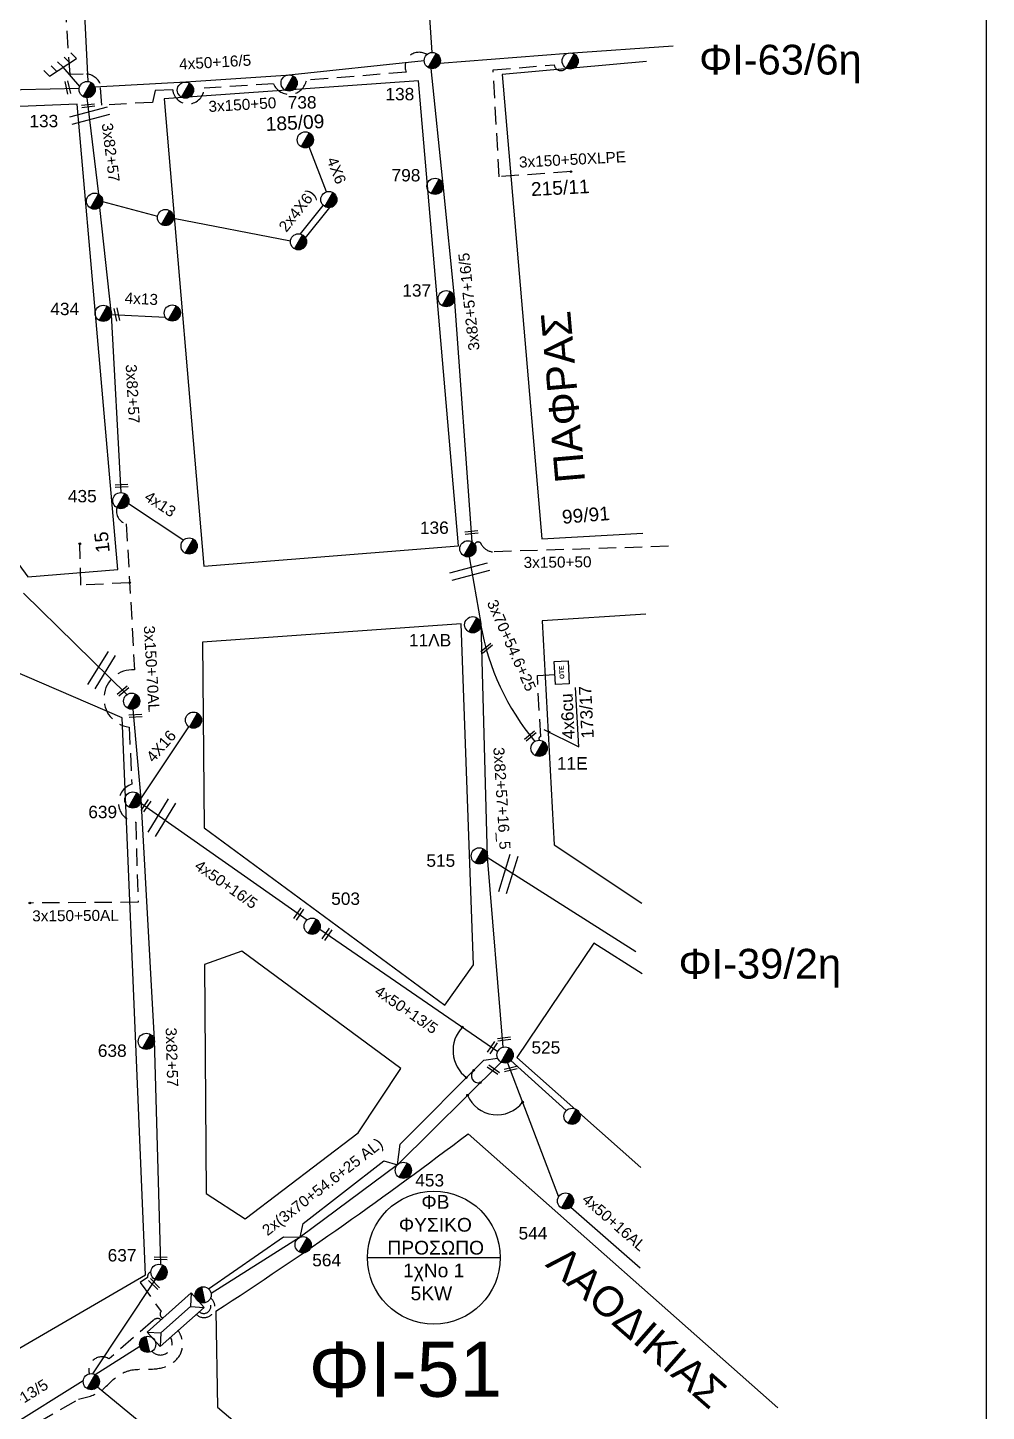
# Model space of a CAD drawing. Header units: millimetres. Extents: x 1421 to 7547, y 822 to 1863.
# Drawn here: x 7407.4 to 7547, y 1440 to 1641.4 of the extents above; entities that cross this region are included whole.
import ezdxf
from ezdxf.enums import TextEntityAlignment as Align

# ---------------------------------------------------------------- set-up
doc = ezdxf.new("R2010")
doc.units = ezdxf.units.MM
doc.linetypes.add('DASHED', pattern=[19.05, 12.7, -6.35])
doc.layers.get('0').update_dxf_attribs({"lineweight": 30})
for name, color, linetype, lineweight in [('2x16', 7, 'Continuous', 30), ('3x150+50', 7, 'Continuous', 30), ('3x50+35+16_5', 7, 'Continuous', 30), ('3x70+50+16_5', 7, 'Continuous', 30), ('3x82+57', 7, 'Continuous', 30), ('3x82+57+13_5', 7, 'Continuous', 30), ('3x82+57+16_5', 7, 'Continuous', 30), ('4x13', 7, 'Continuous', 30), ('4x50+13_5', 7, 'Continuous', 30), ('4x50+16_5', 7, 'Continuous', 30), ('Pillar OTE', 7, 'Continuous', 30), ('TEXT_ΚΑΛΩΔΙΩΝ', 7, 'Continuous', 30), ('Άγνωστο εναέριο καλώδιο', 7, 'Continuous', 30), ('Άγνωστο Υπόγειο Καλώδιο', 7, 'DASHED', 30), ('Γυμνά εναέρια ΧΤ (3Φ)   4x16AL', 7, 'Continuous', 30), ('Γυμνά εναέρια ΧΤ και ΦΟΠ (3Φ)   4x50+16AL', 7, 'Continuous', 30), ('Εναέρια παροχή ΧΤ 4x16', 7, 'SYN_LINE', 30), ('Καλώδια ΧΤ   3x150+50CU', 7, 'DASHED', 30), ('Καλώδια ΧΤ   3x150+70AL', 7, 'DASHED', 30), ('Καλώδια ΧΤ   3x150AL+50CU', 7, 'DASHED', 30), ('Μηχανική τομή', 7, 'Continuous', 30), ('Στύλος ΦΜ', 7, 'Continuous', 30), ('Στύλος ΦΜ @ 1', 7, 'Continuous', 30), ('ΣΥΝ.ΚΑΛ4Χ6', 7, 'YPARXSK3X70+54', 30), ('Συνδέσεις', 7, 'Continuous', 30), ('Συνεστραμμένα ΧΤ   3x70+54.6+25 AL', 7, 'SYN_LINE', 30), ('Τομή', 7, 'Continuous', 30), ('Υποσταθμός εναέριος 2 στύλων', 7, 'Continuous', 30), ('Υποσταθμός πόλεως', 7, 'Continuous', 30), ('Υπόβαθρο ΔΕΗ', 7, 'Continuous', 30), ('Υπόγεια Καλώδια Δικτύου ΧΤ  4x6', 7, 'DASHED', 30)]:
    doc.layers.add(name, color=color, linetype=linetype, lineweight=lineweight)
doc.layers.add('Υπόγεια καλώδια Παροχών ΧΤ   4x50AL', color=7, linetype='DASHED')
doc.styles.add('arial', font='arial.ttf')
doc.styles.get("Standard").update_dxf_attribs({"font": 'arial.ttf'})
doc.linetypes.add('SYN_LINE', pattern='A,0.5,-0.0001,["/\\/\\/\\/",Standard,S=0.1,R=0,X=0,Y=-0.05],-0.25', length=0.7501)
doc.linetypes.add('YPARXSK3X70+54', pattern='A,2.5,[131,ltypeshp.shx,S=1,R=0,X=-9e-10,Y=0],-1e-11,[131,ltypeshp.shx,S=-1,R=180,X=2,Y=0],-4.1,[131,ltypeshp.shx,S=1,R=0,X=-0.1,Y=0],-1.9,2,0', length=10.5)
doc.dimstyles.new('ISO-25', dxfattribs={"dimtxt": 2.5, "dimasz": 2.5, "dimexe": 1.25, "dimexo": 0.625, "dimtad": 1, "dimtxsty": 'Standard', "dimcen": 2.5, "dimadec": 0, "dimazin": 0, "dimtfac": 1, "dimtmove": 0, "dimatfit": 3, "dimfxl": 1, "dimarcsym": 0})

# ---------------------------------------------------------------- blocks, each defined once
blk = doc.blocks.new('ΥΠΑΡΧΩΝ ΤΣΙΜΕΝΤΕΝΙΟΣ ΣΤΥΛΟΣ')
at = {"layer": 'Στύλος ΦΜ'}
blk.add_hatch(color=7, dxfattribs=at).paths.add_polyline_path([(-1.29, -2.28, 0.574793), (2.62, 0, 0.268822), (1.3, 2.27)])
at = {"layer": 'Στύλος ΦΜ', "color": 7}
blk.add_line((-1.29, -2.28), (1.3, 2.27), dxfattribs=at)
blk.add_circle((0, 0), 2.62, dxfattribs=at)
at = {"layer": 'Στύλος ΦΜ', "flags": 4}
for tag, p in [('ΑΡΙΘΜΟΣ', (-4.68, 8.05)), ('ΤΥΠΟΣ', (-4.91, 3.03))]:
    blk.add_attdef(tag, p, '', height=4, dxfattribs=at)
blk = doc.blocks.new('ΥΠΟΣΤΑΘΜΟΣ ΕΝΑΕΡΙΟΣ ΕΠΙ 2 ΣΤΥΛΩΝ')
at = {"layer": 'Υποσταθμός εναέριος 2 στύλων', "linetype": 'Continuous', "lineweight": -3}
for points in [[(-11.97, -2.11, 0.574793), (-8.45, -0.07, 0.268822), (-9.64, 1.98)], [(9.68, -2.15, 0.574793), (13.19, -0.1, 0.268822), (12.01, 1.95)]]:
    blk.add_hatch(color=256, dxfattribs=at).paths.add_polyline_path(points)
for p, q in [((-11.97, -2.11), (-9.64, 1.98)), ((9.68, -2.15), (12.01, 1.95))]:
    blk.add_line(p, q, dxfattribs=at)
for centre in [(-10.81, -0.07), (10.84, -0.1)]:
    blk.add_circle(centre, 2.36, dxfattribs=at)
at = {"layer": 'Υποσταθμός πόλεως', "linetype": 'Continuous', "lineweight": -3, "ltscale": 40}
blk.add_lwpolyline([(-8.57, 2.82), (8.57, 2.82), (8.57, -2.82), (-8.57, -2.82)], close=True, dxfattribs=at)
for points in [[(-5.75, 0), (-8.57, 2.82)], [(-8.57, -2.82), (-5.75, 0)], [(-5.75, 0), (5.75, 0)], [(5.75, 0), (8.57, 2.82)], [(8.57, -2.82), (5.75, 0)]]:
    blk.add_lwpolyline(points, dxfattribs=at)
at = {"layer": 'Υποσταθμός εναέριος 2 στύλων', "ltscale": 40, "flags": 1}
for tag, p in [('ΜΕΤΑΣΧΗΜΑΤΙΣΜΟΣ', (14.09, 2.51)), ('ΙΣΧΥΣ', (14.07, -0.28)), ('ΑΡΙΘΜΟΣ', (14.19, -3))]:
    blk.add_attdef(tag, p, '', height=1.8, dxfattribs=at)
blk = doc.blocks.new('ΜΗΧΑΝΙΚΗ ΤΟΜΗ')
at = {"layer": 'Μηχανική τομή', "lineweight": -3, "ltscale": 40}
for p, q in [((-3.78, 1.15), (3.8, 1.15)), ((3.8, -0.4), (-3.78, -0.4))]:
    blk.add_line(p, q, dxfattribs=at)
blk = doc.blocks.new('ΤΟΜΗ')
at = {"layer": 'Τομή', "lineweight": -3, "ltscale": 40}
for p, q in [((-11.37, 1.1), (11.37, 1.1)), ((11.37, -3.57), (-11.37, -3.57))]:
    blk.add_line(p, q, dxfattribs=at)
blk = doc.blocks.new('A$C4BA07827')
at = {"lineweight": -3}
for p, q in [((0, 4.84), (2.52, 2.11)), ((4.43, 3.45), (0.61, 0.78)), ((2.52, 2.11), (3.36, 1.34)), ((3.41, 2.74), (4.26, 1.96)), ((4.43, 3.45), (5.28, 2.68)), ((0.61, 0.78), (1.46, 0)), ((1.55, 1.43), (2.39, 0.66))]:
    blk.add_line(p, q, dxfattribs=at)
blk = doc.blocks.new('_ΣΥΝΔΕΣΗ')
at = {"layer": 'Συνδέσεις', "linetype": 'SYN_LINE', "ltscale": 40}
blk.add_hatch(color=256, dxfattribs=at).paths.add_polyline_path([(0.5, -0.01, 1), (-0.5, -0.01, 1)])
at = {"layer": 'Συνδέσεις'}
blk.add_circle((0, -0.01), 0.5, dxfattribs=at)
blk = doc.blocks.new('PILLAR ΟΤΕ')
at = {"layer": 'Pillar OTE', "ltscale": 40}
blk.add_lwpolyline([(-3.31, 2.02), (3.39, 2.02), (3.39, -1.99), (-3.31, -1.99)], close=True, dxfattribs=at)
at = {"layer": 'Pillar OTE', "insert": (-1.81, 0.71), "char_height": 1.3575, "width": 109.961, "attachment_point": 1}
blk.add_mtext('{\\fArial|b1|i0|c161|p34;OTE}', dxfattribs=at)

msp = doc.modelspace()

# ---------------------------------------------------------------- linework, layer by layer
at = {"lineweight": -3, "ltscale": 0.2}
msp.add_line((7456.87, 1462.42), (7476.2, 1462.42), dxfattribs=at)
at = {"linetype": 'Continuous', "lineweight": -3, "ltscale": 0.2}
msp.add_lwpolyline([(5474.15, 1851.64), (7546.99, 1855.83), (7546.99, 826.44), (5474.15, 822.25)], close=True, dxfattribs=at)
at = {"color": 1, "lineweight": -3, "ltscale": 0.2}
msp.add_lwpolyline([(7467.44, 1636.27), (7486.08, 1637.73), (7501.38, 1638.8)], dxfattribs=at)
at = {"lineweight": -3, "ltscale": 0.2}
msp.add_circle((7466.54, 1462.42), 9.67, dxfattribs=at)
at = {"layer": '2x16', "color": 27, "lineweight": -3, "ltscale": 0.2}
msp.add_lwpolyline([(7477.76, 1491.09), (7485.83, 1483.82)], dxfattribs=at)
at = {"layer": '3x150+50', "color": 1, "linetype": 'DASHED', "lineweight": -3, "ltscale": 0.2}
msp.add_lwpolyline([(7486.52, 1620.49), (7476.08, 1619.75), (7475.17, 1635.3), (7484.07, 1636.03, 0.671121), (7485.81, 1635.57, -5.773598)], format="xyb", dxfattribs=at)
at = {"layer": '3x150+50', "color": 6, "linetype": 'DASHED', "lineweight": -3, "ltscale": 0.2}
msp.add_lwpolyline([(7423.48, 1514.14), (7407.76, 1514.03)], dxfattribs=at)
at = {"layer": '3x50+35+16_5', "color": 85, "lineweight": -3, "ltscale": 0.2}
msp.add_lwpolyline([(7416.22, 1633.59), (7414.99, 1657.96), (7411.64, 1690.5)], dxfattribs=at)
at = {"layer": '3x70+50+16_5', "color": 62, "linetype": 'SYN_LINE', "lineweight": -3, "ltscale": 15}
msp.add_lwpolyline([(7465.23, 1744.45), (7457.38, 1735.16), (7458.98, 1721.99), (7460.15, 1710.07), (7462.01, 1692.53), (7464.53, 1663.19), (7466.24, 1637.82)], dxfattribs=at)
at = {"layer": '3x82+57', "color": 6, "linetype": 'Continuous', "lineweight": -3, "ltscale": 0.2}
for points in [[(7416, 1631.25), (7417.72, 1617.21)], [(7417.84, 1615.24), (7419.58, 1599.71), (7420.96, 1573.78)]]:
    msp.add_lwpolyline(points, dxfattribs=at)
at = {"layer": '3x82+57', "color": 6, "lineweight": -3, "ltscale": 0.2}
msp.add_lwpolyline([(7422.73, 1542.25), (7423.88, 1529.2), (7425.84, 1494.11), (7426.73, 1461.44)], dxfattribs=at)
at = {"layer": '3x82+57+13_5', "color": 1, "linetype": 'Continuous', "lineweight": -3, "ltscale": 0.2}
for points in [[(7417.25, 1445.39), (7423.73, 1449.53)], [(7393.38, 1430.74), (7415.5, 1444.55)]]:
    msp.add_lwpolyline(points, dxfattribs=at)
at = {"layer": '3x82+57+13_5', "color": 133, "linetype": 'Continuous', "lineweight": -3, "ltscale": 0.2}
msp.add_lwpolyline([(7417.56, 1443.6), (7453.48, 1414.01), (7469.18, 1400.59), (7483.85, 1387.85), (7496.3, 1377.83)], dxfattribs=at)
at = {"layer": '3x82+57+16_5', "color": 1, "linetype": 'Continuous', "lineweight": -3, "ltscale": 0.2}
msp.add_lwpolyline([(7466.09, 1635.49), (7467.88, 1618.13), (7469.5, 1602.23), (7472.09, 1566.61)], dxfattribs=at)
at = {"layer": '3x82+57+16_5', "color": 5, "linetype": 'Continuous', "lineweight": -3, "ltscale": 0.2}
msp.add_lwpolyline([(7471.7, 1564.43), (7473.37, 1554.7), (7474.32, 1520.7), (7476.61, 1493.04)], dxfattribs=at)
at = {"layer": '4x13', "color": 6, "lineweight": -3, "ltscale": 0.2}
for points in [[(7419.58, 1599.71), (7427.45, 1599.3)], [(7422.07, 1572.18), (7430.12, 1566.86)]]:
    msp.add_lwpolyline(points, dxfattribs=at)
at = {"layer": '4x50+13_5', "color": 5, "lineweight": -3, "ltscale": 0.2}
msp.add_lwpolyline([(7449.92, 1510.2), (7475.86, 1492.41)], dxfattribs=at)
at = {"layer": '4x50+16_5', "color": 1, "lineweight": -3, "ltscale": 0.2}
msp.add_lwpolyline([(7465.14, 1636.59), (7444.99, 1634.47), (7430.45, 1633.52), (7417.2, 1632.76)], dxfattribs=at)
at = {"layer": '4x50+16_5', "color": 5, "lineweight": -3, "ltscale": 0.2}
msp.add_lwpolyline([(7423.82, 1528.61), (7448.12, 1511.58)], dxfattribs=at)
at = {"layer": 'Άγνωστο εναέριο καλώδιο', "color": 85, "lineweight": -3, "ltscale": 10}
msp.add_lwpolyline([(7414.9, 1632.57), (7402.17, 1632.3), (7386.43, 1638.54), (7365.12, 1647.42)], dxfattribs=at)
at = {"layer": 'Άγνωστο εναέριο καλώδιο', "color": 2, "lineweight": -3, "ltscale": 0.2}
msp.add_lwpolyline([(7474.32, 1520.7), (7495.95, 1506.95)], dxfattribs=at)
at = {"layer": 'Άγνωστο εναέριο καλώδιο', "color": 7, "lineweight": -3, "ltscale": 0.2}
msp.add_lwpolyline([(7416.88, 1445.52), (7426.02, 1459.21)], dxfattribs=at)
at = {"layer": 'Άγνωστο Υπόγειο Καλώδιο', "color": 6, "lineweight": -3, "ltscale": 0.2}
msp.add_lwpolyline([(7422.25, 1560.65), (7415.16, 1560.3), (7414.99, 1566.32)], dxfattribs=at)
msp.add_lwpolyline([(7425.34, 1460.34, 0.377338), (7424.87, 1459.51), (7423.77, 1458.79), (7426.84, 1454.59, 0.598224), (7427.13, 1453.63)], format="xyb", dxfattribs=at)
at = {"layer": 'Άγνωστο Υπόγειο Καλώδιο', "color": 133, "lineweight": -3, "ltscale": 0.2}
msp.add_lwpolyline([(7426.83, 1453.37, 0.402629), (7425.7, 1453.28), (7419.25, 1447.68, 0.68818), (7416.38, 1445.51)], format="xyb", dxfattribs=at)
at = {"layer": 'Γυμνά εναέρια ΧΤ (3Φ)   4x16AL', "color": 6, "lineweight": -3, "ltscale": 0.2}
for points in [[(7418.31, 1616.12), (7426.31, 1614.02)], [(7428.64, 1613.69), (7445.67, 1610.42)]]:
    msp.add_lwpolyline(points, dxfattribs=at)
at = {"layer": 'Γυμνά εναέρια ΧΤ και ΦΟΠ (3Φ)   4x50+16AL', "color": 2, "lineweight": -3, "ltscale": 0.2}
msp.add_lwpolyline([(7421.84, 1544.36), (7406.79, 1559.11)], dxfattribs=at)
at = {"layer": 'Γυμνά εναέρια ΧΤ και ΦΟΠ (3Φ)   4x50+16AL', "color": 27, "lineweight": -3, "ltscale": 0.2}
for points in [[(7477.29, 1490.79), (7484.7, 1471.25)], [(7486.47, 1469.76), (7496.59, 1460.95)]]:
    msp.add_lwpolyline(points, dxfattribs=at)
at = {"layer": 'Εναέρια παροχή ΧΤ 4x16', "color": 6, "linetype": 'Continuous', "lineweight": -2, "ltscale": 8}
msp.add_lwpolyline([(7423.88, 1529.2), (7430.89, 1539.67)], dxfattribs=at)
at = {"layer": 'Καλώδια ΧΤ   3x150+50CU', "color": 62, "lineweight": -3, "ltscale": 0.2}
msp.add_lwpolyline([(7465.53, 1637.52, 0.745609), (7462.53, 1634.97), (7448.01, 1633.78, -0.734519), (7443.2, 1633.25), (7433.08, 1632.64, -0.950597), (7428.52, 1632.4), (7425.95, 1632.28), (7425.59, 1630.57), (7418.21, 1630.16), (7417.96, 1633.33, 0.320902), (7415.49, 1634.68), (7413.57, 1634.63), (7412.85, 1645.62), (7391.14, 1643.21), (7359.33, 1657.45, -0.513667), (7356.33, 1656.43), (7343.83, 1661.94), (7342.13, 1661.03), (7333.49, 1664.1), (7346.72, 1697.69), (7359.1, 1693.48)], format="xyb", dxfattribs=at)
at = {"layer": 'Καλώδια ΧΤ   3x150+50CU', "color": 5, "lineweight": -3, "ltscale": 0.2}
msp.add_arc((7433.09, 1455.27), 1.58, 224.1296, 52.9503, dxfattribs=at)
at = {"layer": 'Καλώδια ΧΤ   3x150+50CU', "color": 27, "lineweight": -3, "ltscale": 0.2}
msp.add_arc((7433.04, 1455.33), 1.04, 229.5036, 48.5698, dxfattribs=at)
at = {"layer": 'Καλώδια ΧΤ   3x150+50CU', "color": 10, "lineweight": -3, "ltscale": 0.2}
msp.add_arc((7426.74, 1449.94), 1.7, 222.1773, 31.1845, dxfattribs=at)
at = {"layer": 'Καλώδια ΧΤ   3x150+70AL', "color": 6, "lineweight": -3, "ltscale": 0.2}
msp.add_lwpolyline([(7420.39, 1571.58, 0.412805), (7421.76, 1569.23), (7422.96, 1547.97, 0.972922), (7422.18, 1539.63), (7422.57, 1531.31, 0.803413), (7423.13, 1525.79), (7423.48, 1514.14)], format="xyb", dxfattribs=at)
at = {"layer": 'Καλώδια ΧΤ   3x150+70AL', "color": 30, "lineweight": -3, "ltscale": 0.2}
msp.add_lwpolyline([(7395.64, 1430.88), (7414.82, 1441.8)], dxfattribs=at)
msp.add_spline([(7414.82, 1441.8), (7417.78, 1442.83), (7420.6, 1445.25), (7422.38, 1446.02), (7425.82, 1446.21), (7428.59, 1447.14), (7429.89, 1449.07), (7429.8, 1450.8), (7429.34, 1451.84)], degree=3, dxfattribs=at)
at = {"layer": 'Καλώδια ΧΤ   3x150AL+50CU', "color": 1, "lineweight": -3, "ltscale": 0.2}
msp.add_lwpolyline([(7500.7, 1565.95), (7475.08, 1565.14, -0.228513), (7473.5, 1566.18, 0.740293), (7472.49, 1566.23, 1.557433)], format="xyb", dxfattribs=at)
at = {"layer": 'ΣΥΝ.ΚΑΛ4Χ6', "color": 6, "linetype": 'SYN_LINE', "lineweight": -3, "ltscale": 20}
for points in [[(7450.9, 1617.53), (7448.4, 1624.08)], [(7447.12, 1611.41), (7450.44, 1615.57)], [(7447.86, 1610.85), (7451.38, 1615.24)]]:
    msp.add_lwpolyline(points, dxfattribs=at)
at = {"layer": 'Συνεστραμμένα ΧΤ   3x70+54.6+25 AL', "color": 5, "linetype": 'SYN_LINE', "lineweight": -3, "ltscale": 15}
msp.add_lwpolyline([(7433.75, 1457.87), (7444.65, 1465.46), (7447.08, 1465.38), (7447.5, 1467.38), (7459.25, 1476.5), (7461.23, 1475.92), (7461.66, 1478.95), (7473.81, 1491.15), (7475.83, 1491.46)], dxfattribs=at)
at = {"layer": 'Συνεστραμμένα ΧΤ   3x70+54.6+25 AL', "color": 27, "linetype": 'SYN_LINE', "lineweight": -3, "ltscale": 20}
msp.add_lwpolyline([(7476.34, 1490.88), (7461.23, 1475.92), (7447.08, 1465.38), (7434.12, 1457.17)], dxfattribs=at)
at = {"layer": 'Συνεστραμμένα ΧΤ   3x70+54.6+25 AL', "color": 5, "linetype": 'SYN_LINE', "lineweight": -2, "ltscale": 20}
msp.add_arc((7509.28, 1560.86), 36.47, 190.1475, 219.7561, dxfattribs=at)
at = {"layer": 'Υπόβαθρο ΔΕΗ', "lineweight": -3, "ltscale": 0.2}
for points in [[(7420.54, 1562.59), (7414.63, 1630.31), (7401.48, 1629.78), (7351.86, 1650.26), (7347.85, 1643.04), (7407.41, 1561.51), (7420.54, 1562.59)], [(7497.51, 1636.51), (7476.51, 1634.62), (7482.28, 1567.04), (7496.99, 1567.84)], [(7470.12, 1566), (7464.31, 1633.7), (7427.27, 1631.07), (7433.05, 1563.08), (7470.12, 1566)], [(7497.39, 1556.06), (7482.31, 1555.09), (7484.05, 1522.52), (7496.82, 1514.03)], [(7432.84, 1552), (7433.08, 1524.98), (7468.13, 1499.14), (7472.32, 1505.05), (7470.52, 1554.68), (7432.84, 1552)], [(7487.65, 1536.74), (7487.19, 1545.38)], [(7461.72, 1489.93), (7438.61, 1507.01), (7433.14, 1505.07), (7433.38, 1471.76), (7439.07, 1468.05), (7455.55, 1480.59), (7461.72, 1489.93)], [(7496.88, 1503.74), (7489.85, 1508.19), (7478.62, 1491.53), (7496.66, 1475.51)], [(7516.64, 1440.54), (7471.52, 1480.45)], [(7434.82, 1454.63), (7435.02, 1440.67), (7492.54, 1391.83), (7496.08, 1392.96)]]:
    msp.add_lwpolyline(points, dxfattribs=at)
msp.add_lwpolyline([(7424.58, 1459.9), (7421.18, 1541), (7402.35, 1549.08), (7391, 1547.85), (7399.98, 1451.43), (7404.94, 1448.49)], close=True, dxfattribs=at)
at = {"layer": 'Υπόβαθρο ΔΕΗ', "lineweight": -3}
for centre, radius, start, end in [((7474.28, 1492.55), 4.94, 136.4765, 232.7597), ((7473.05, 1488.9), 1.05, 132.8136, 283.9622), ((7475.75, 1487.86), 4.66, 202.935, 322.8701)]:
    msp.add_arc(centre, radius, start, end, dxfattribs=at)
at = {"layer": 'Υπόβαθρο ΔΕΗ', "lineweight": -3, "ltscale": 0.2}
msp.add_arc((7110.77, 1954.22), 595.49, 302.96871, 307.28712, dxfattribs=at)
at = {"layer": 'Υπόγεια Καλώδια Δικτύου ΧΤ  4x6', "color": 5, "linetype": 'DASHED', "lineweight": -2, "ltscale": 0.2}
msp.add_lwpolyline([(7481.96, 1537.71, -0.681227), (7482.1, 1538.25), (7481.62, 1547.13), (7484.15, 1547.27)], format="xyb", dxfattribs=at)

# ---------------------------------------------------------------- block references
at = {"layer": 'Μηχανική τομή', "lineweight": -3}
for p, xscale, yscale, zscale, rotation in [((7413.14, 1632.71), 0.2499999999999187, 0.2499999999999187, 0.2499999999999187, 282.0768761496185), ((7416.23, 1629.99), 0.2499999999999187, 0.2499999999999187, 0.2499999999999187, 6.061076027082213), ((7420.3, 1599.67), 0.2499999999999187, 0.2499999999999187, 0.2499999999999187, 282.0768761496185), ((7421.08, 1574.66), 0.2499999999999187, 0.2499999999999187, 0.2499999999999187, 3.309447453626163), ((7472.03, 1567.88), 0.2499999999999187, 0.2499999999999187, 0.2499999999999187, 6.061076027082213), ((7474.28, 1551.03), 0.2499999999999186, 0.2499999999999186, 0.2499999999999186, 39.81715624892952), ((7421.35, 1544.82), 0.2499999999999186, 0.2499999999999186, 0.2499999999999186, 39.81715624892953), ((7423.1, 1541.17), 0.2499999999999187, 0.2499999999999187, 0.2499999999999187, 3.309447453626163), ((7480.66, 1538.26), 0.2499999999999186, 0.2499999999999186, 0.2499999999999186, 39.81715624892952), ((7424.72, 1528.14), 0.2499999999999187, 0.2499999999999187, 0.2499999999999187, 55.87318782321163), ((7446.95, 1512.39), 0.2499999999999187, 0.2499999999999187, 0.2499999999999187, 55.87318782321162), ((7451.07, 1509.42), 0.2499999999999187, 0.2499999999999187, 0.2499999999999187, 55.87318782321163), ((7476.78, 1494.14), 0.2499999999999187, 0.2499999999999187, 0.2499999999999187, 6.613551103817129), ((7475.14, 1492.94), 0.2499999999999187, 0.2499999999999187, 0.2499999999999187, 55.87318782321162), ((7475.14, 1489.69), 0.2499999999999187, 0.2499999999999187, 0.2499999999999187, 324.6237280729549), ((7477.75, 1489.78), 0.2499999999999187, 0.2499999999999187, 0.2499999999999187, 14.01079493182679), ((7426.77, 1462.22), 0.2499999999999187, 0.2499999999999187, 0.2499999999999187, 357.330643412118), ((7425.74, 1458.5), 0.2499999999999187, 0.2499999999999187, 0.2499999999999187, 315.5422305301706)]:
    msp.add_blockref('ΜΗΧΑΝΙΚΗ ΤΟΜΗ', p, dxfattribs=dict(at, xscale=xscale, yscale=yscale, zscale=zscale, rotation=rotation))
at = {"layer": 'Στύλος ΦΜ @ 1', "lineweight": -3, "ltscale": 40}
ref = msp.add_blockref('ΥΠΑΡΧΩΝ ΤΣΙΜΕΝΤΕΝΙΟΣ ΣΤΥΛΟΣ', (7466.32, 1636.65), dxfattribs=dict(at, xscale=0.4499999999998181, yscale=0.4499999999998181, zscale=0.4499999999998181))
ref.add_attrib('ΤΥΠΟΣ', '138', (7459.5, 1630.87), dxfattribs={"layer": 'Στύλος ΦΜ', "height": 1.8, "flags": 4})
at = {"layer": 'Στύλος ΦΜ @ 1', "lineweight": -3, "ltscale": 40, "xscale": 0.4499999999998181, "yscale": 0.4499999999998181, "zscale": 0.4499999999998181}
for p in [(7486.39, 1636.59), (7430.37, 1632.35), (7447.83, 1625.11), (7417.14, 1616.19), (7451.26, 1616.42), (7427.47, 1613.8), (7446.84, 1610.27), (7428.46, 1599.9), (7430.91, 1565.99), (7422.54, 1543.41), (7431.55, 1540.65), (7486.67, 1482.99)]:
    msp.add_blockref('ΥΠΑΡΧΩΝ ΤΣΙΜΕΝΤΕΝΙΟΣ ΣΤΥΛΟΣ', p, dxfattribs=at)
at = {"layer": 'Στύλος ΦΜ @ 1', "lineweight": -3, "ltscale": 40}
ref = msp.add_blockref('ΥΠΑΡΧΩΝ ΤΣΙΜΕΝΤΕΝΙΟΣ ΣΤΥΛΟΣ', (7416.07, 1632.43), dxfattribs=dict(at, xscale=0.4499999999998181, yscale=0.4499999999998181, zscale=0.4499999999998181))
ref.add_attrib('ΤΥΠΟΣ', '133', (7407.66, 1626.95), dxfattribs={"layer": 'Στύλος ΦΜ', "height": 1.8, "flags": 4})
ref = msp.add_blockref('ΥΠΑΡΧΩΝ ΤΣΙΜΕΝΤΕΝΙΟΣ ΣΤΥΛΟΣ', (7445.47, 1633.39), dxfattribs=dict(at, xscale=0.4499999999998181, yscale=0.4499999999998181, zscale=0.4499999999998181))
ref.add_attrib('ΤΥΠΟΣ', '738', (7445.27, 1629.67), dxfattribs={"layer": 'Στύλος ΦΜ', "height": 1.8, "flags": 4})
ref = msp.add_blockref('ΥΠΑΡΧΩΝ ΤΣΙΜΕΝΤΕΝΙΟΣ ΣΤΥΛΟΣ', (7466.72, 1618.35), dxfattribs=dict(at, xscale=0.4499999999998181, yscale=0.4499999999998181, zscale=0.4499999999998181))
ref.add_attrib('ΤΥΠΟΣ', '798', (7460.39, 1619.06), dxfattribs={"layer": 'Στύλος ΦΜ', "height": 1.8, "flags": 4})
ref = msp.add_blockref('ΥΠΑΡΧΩΝ ΤΣΙΜΕΝΤΕΝΙΟΣ ΣΤΥΛΟΣ', (7468.35, 1602), dxfattribs=dict(at, xscale=0.4499999999998181, yscale=0.4499999999998181, zscale=0.4499999999998181))
ref.add_attrib('ΤΥΠΟΣ', '137', (7461.96, 1602.3), dxfattribs={"layer": 'Στύλος ΦΜ', "height": 1.8, "flags": 4})
ref = msp.add_blockref('ΥΠΑΡΧΩΝ ΤΣΙΜΕΝΤΕΝΙΟΣ ΣΤΥΛΟΣ', (7418.41, 1599.86), dxfattribs=dict(at, xscale=0.4499999999998181, yscale=0.4499999999998181, zscale=0.4499999999998181))
ref.add_attrib('ΤΥΠΟΣ', '434', (7410.7, 1599.6), dxfattribs={"layer": 'Στύλος ΦΜ', "height": 1.8, "flags": 4})
ref = msp.add_blockref('ΥΠΑΡΧΩΝ ΤΣΙΜΕΝΤΕΝΙΟΣ ΣΤΥΛΟΣ', (7420.97, 1572.6), dxfattribs=dict(at, xscale=0.4499999999998181, yscale=0.4499999999998181, zscale=0.4499999999998181))
ref.add_attrib('ΤΥΠΟΣ', '435', (7413.26, 1572.35), dxfattribs={"layer": 'Στύλος ΦΜ', "height": 1.8, "flags": 4})
ref = msp.add_blockref('ΥΠΑΡΧΩΝ ΤΣΙΜΕΝΤΕΝΙΟΣ ΣΤΥΛΟΣ', (7471.5, 1565.59), dxfattribs=dict(at, xscale=0.4499999999998181, yscale=0.4499999999998181, zscale=0.4499999999998181))
ref.add_attrib('ΤΥΠΟΣ', '136', (7464.52, 1567.76), dxfattribs={"layer": 'Στύλος ΦΜ', "height": 1.8, "flags": 4})
ref = msp.add_blockref('ΥΠΑΡΧΩΝ ΤΣΙΜΕΝΤΕΝΙΟΣ ΣΤΥΛΟΣ', (7472.21, 1554.53), dxfattribs=dict(at, xscale=0.4499999999998181, yscale=0.4499999999998181, zscale=0.4499999999998181))
ref.add_attrib('ΤΥΠΟΣ', '11ΛΒ', (7462.92, 1551.38), dxfattribs={"layer": 'Στύλος ΦΜ', "height": 1.8, "flags": 4})
ref = msp.add_blockref('ΥΠΑΡΧΩΝ ΤΣΙΜΕΝΤΕΝΙΟΣ ΣΤΥΛΟΣ', (7481.87, 1536.54), dxfattribs=dict(at, xscale=0.4499999999998181, yscale=0.4499999999998181, zscale=0.4499999999998181))
ref.add_attrib('ΤΥΠΟΣ', '11Ε', (7484.46, 1533.46), dxfattribs={"layer": 'Στύλος ΦΜ', "height": 1.8, "flags": 4})
ref = msp.add_blockref('ΥΠΑΡΧΩΝ ΤΣΙΜΕΝΤΕΝΙΟΣ ΣΤΥΛΟΣ', (7422.72, 1529.03), dxfattribs=dict(at, xscale=0.4499999999998181, yscale=0.4499999999998181, zscale=0.4499999999998181))
ref.add_attrib('ΤΥΠΟΣ', '639', (7416.23, 1526.38), dxfattribs={"layer": 'Στύλος ΦΜ', "height": 1.8, "flags": 4})
ref = msp.add_blockref('ΥΠΑΡΧΩΝ ΤΣΙΜΕΝΤΕΝΙΟΣ ΣΤΥΛΟΣ', (7473.16, 1520.89), dxfattribs=dict(at, xscale=0.4499999999998181, yscale=0.4499999999998181, zscale=0.4499999999998181))
ref.add_attrib('ΤΥΠΟΣ', '515', (7465.46, 1519.3), dxfattribs={"layer": 'Στύλος ΦΜ', "height": 1.8, "flags": 4})
ref = msp.add_blockref('ΥΠΑΡΧΩΝ ΤΣΙΜΕΝΤΕΝΙΟΣ ΣΤΥΛΟΣ', (7448.83, 1510.65), dxfattribs=dict(at, xscale=0.4499999999998181, yscale=0.4499999999998181, zscale=0.4499999999998181))
ref.add_attrib('ΤΥΠΟΣ', '503', (7451.6, 1513.76), dxfattribs={"layer": 'Στύλος ΦΜ', "height": 1.8, "flags": 4})
ref = msp.add_blockref('ΥΠΑΡΧΩΝ ΤΣΙΜΕΝΤΕΝΙΟΣ ΣΤΥΛΟΣ', (7424.68, 1493.89), dxfattribs=dict(at, xscale=0.4499999999998181, yscale=0.4499999999998181, zscale=0.4499999999998181))
ref.add_attrib('ΤΥΠΟΣ', '638', (7417.62, 1491.64), dxfattribs={"layer": 'Στύλος ΦΜ', "height": 1.8, "flags": 4})
ref = msp.add_blockref('ΥΠΑΡΧΩΝ ΤΣΙΜΕΝΤΕΝΙΟΣ ΣΤΥΛΟΣ', (7476.92, 1491.91), dxfattribs=dict(at, xscale=0.4499999999998181, yscale=0.4499999999998181, zscale=0.4499999999998181))
ref.add_attrib('ΤΥΠΟΣ', '525', (7480.76, 1492.1), dxfattribs={"layer": 'Στύλος ΦΜ', "height": 1.8, "flags": 4})
ref = msp.add_blockref('ΥΠΑΡΧΩΝ ΤΣΙΜΕΝΤΕΝΙΟΣ ΣΤΥΛΟΣ', (7462.1, 1475.12), dxfattribs=dict(at, xscale=0.4499999999998181, yscale=0.4499999999998181, zscale=0.4499999999998181))
ref.add_attrib('ΤΥΠΟΣ', '453', (7463.84, 1472.77), dxfattribs={"layer": 'Στύλος ΦΜ', "height": 1.8, "flags": 4})
ref = msp.add_blockref('ΥΠΑΡΧΩΝ ΤΣΙΜΕΝΤΕΝΙΟΣ ΣΤΥΛΟΣ', (7485.72, 1470.66), dxfattribs=dict(at, xscale=0.4499999999998181, yscale=0.4499999999998181, zscale=0.4499999999998181))
ref.add_attrib('ΤΥΠΟΣ', '544', (7478.88, 1465.06), dxfattribs={"layer": 'Στύλος ΦΜ', "height": 1.8, "flags": 4})
ref = msp.add_blockref('ΥΠΑΡΧΩΝ ΤΣΙΜΕΝΤΕΝΙΟΣ ΣΤΥΛΟΣ', (7447.51, 1464.29), dxfattribs=dict(at, xscale=0.4499999999998181, yscale=0.4499999999998181, zscale=0.4499999999998181))
ref.add_attrib('ΤΥΠΟΣ', '564', (7448.84, 1461.15), dxfattribs={"layer": 'Στύλος ΦΜ', "height": 1.8, "flags": 4})
ref = msp.add_blockref('ΥΠΑΡΧΩΝ ΤΣΙΜΕΝΤΕΝΙΟΣ ΣΤΥΛΟΣ', (7426.52, 1460.28), dxfattribs=dict(at, xscale=0.4499999999998181, yscale=0.4499999999998181, zscale=0.4499999999998181))
ref.add_attrib('ΤΥΠΟΣ', '637', (7419.05, 1461.86), dxfattribs={"layer": 'Στύλος ΦΜ', "height": 1.8, "flags": 4})
ref = msp.add_blockref('ΥΠΑΡΧΩΝ ΤΣΙΜΕΝΤΕΝΙΟΣ ΣΤΥΛΟΣ', (7416.67, 1444.37), dxfattribs=dict(at, xscale=0.4499999999998181, yscale=0.4499999999998181, zscale=0.4499999999998181))
ref.add_attrib('ΤΥΠΟΣ', '636', (7415.95, 1433.32), dxfattribs={"layer": 'Στύλος ΦΜ', "height": 1.8, "flags": 4})
at = {"layer": 'Συνδέσεις', "lineweight": -3, "xscale": 0.25, "yscale": 0.25, "zscale": 0.25}
for p in [(7486.52, 1620.49), (7414.99, 1566.32), (7422.25, 1560.65), (7407.73, 1514.03), (7470.69, 1495.96), (7471.28, 1488.62), (7472.34, 1489.68), (7473.31, 1487.88), (7471.46, 1486.05), (7479.47, 1485.05)]:
    msp.add_blockref('_ΣΥΝΔΕΣΗ', p, dxfattribs=at)
at = {"layer": 'Τομή', "lineweight": -3, "xscale": 0.2499999999998872, "yscale": 0.2499999999998872, "zscale": 0.2499999999998872}
for p, rotation in [((7416.51, 1628.32), 194.8762391605363), ((7471.84, 1561.96), 194.8762391605363), ((7418.43, 1547.77), 238.5067198666901), ((7427.2, 1526.29), 238.5067198666901), ((7477.68, 1518.15), 252.741544500021)]:
    msp.add_blockref('ΤΟΜΗ', p, dxfattribs=dict(at, rotation=rotation))
at = {"layer": 'Υποσταθμός εναέριος 2 στύλων', "lineweight": -3, "xscale": 0.4999999999999997, "yscale": 0.4999999999999997, "zscale": 0.4999999999999997, "rotation": 221.758962702348}
msp.add_blockref('ΥΠΟΣΤΑΘΜΟΣ ΕΝΑΕΡΙΟΣ ΕΠΙ 2 ΣΤΥΛΩΝ', (7428.95, 1453.37), dxfattribs=at)
at = {"layer": 'Υπόβαθρο ΔΕΗ', "lineweight": -3, "ltscale": 0.2, "rotation": 178.3046264240198}
msp.add_blockref('A$C4BA07827', (7415.13, 1637.72), dxfattribs=at)
at = {"layer": 'Υπόβαθρο ΔΕΗ', "lineweight": -3, "ltscale": 0.2, "xscale": 0.5, "yscale": 0.5, "zscale": 0.5, "rotation": 93.05904616881978}
msp.add_blockref('PILLAR ΟΤΕ', (7485.18, 1547.54), dxfattribs=at)

# ---------------------------------------------------------------- texts
at = {"lineweight": -3, "ltscale": 40, "char_height": 4, "width": 51.2353, "attachment_point": 1, "style": 'arial'}
for s, insert in [('{\\H1.083x;ΦΙ-63/6η}', (7505.17, 1638.95)), ('{\\H1.083x;ΦΙ-39/2η}', (7502.17, 1507.36))]:
    msp.add_mtext(s, dxfattribs=dict(at, insert=insert))
at = {"lineweight": -3, "ltscale": 40, "char_height": 4, "attachment_point": 1, "style": 'arial'}
for s, insert, width, rotation in [('{\\H1.083x;ΠΑΦΡΑΣ}', (7484.26, 1575), 51.2353, 94.9733), ('{\\H1.083x;ΛΑΟΔΙΚΙΑΣ}', (7485.51, 1464.54), 37.6004, 318.7475)]:
    msp.add_mtext(s, dxfattribs=dict(at, insert=insert, width=width, rotation=rotation))
at = {"layer": 'TEXT_ΚΑΛΩΔΙΩΝ', "lineweight": -3, "ltscale": 0.2, "style": 'arial'}
for s, rotation, p in [('4x50+16/5', 3.2943, (7429.5, 1635.32)), ('3x150+50', 3.2943, (7433.78, 1629.16)), ('3x150+50XLPE', 2.9665, (7478.98, 1621.06)), ('3x82+57+16/5 ', 96.1356, (7473.21, 1594.53)), ('3x150+50 ', 0.5827, (7479.63, 1562.8))]:
    msp.add_text(s, height=1.6, rotation=rotation, dxfattribs=at).set_placement(p)
at = {"layer": 'TEXT_ΚΑΛΩΔΙΩΝ', "lineweight": -3, "ltscale": 0.2}
for s, rotation, p in [('3x82+57', 277.0155, (7419.5, 1623.28)), ('4Χ6', 290.8758, (7452.38, 1620.66)), ('2x4Χ6)', 51.4263, (7446.65, 1614.83)), ('4x13', 356.995, (7423.96, 1601.98)), ('3x82+57', 273.0502, (7422.7, 1588.14)), ('4x13', 326.5291, (7426.72, 1572.11)), ('3x70+54.6+25 ', 293.9808, (7477.99, 1551.25)), ('3x150+70AL', 273.2265, (7425.46, 1548.11)), ('4X16', 49.0502, (7426.83, 1536.87)), ('3x82+57+16_5', 273.5731, (7476.46, 1529.27)), ('4x50+16/5', 324.9748, (7436.32, 1516.75)), ('3x150+50AL', 0.3799, (7414.37, 1512.2)), ('4x50+13/5', 325.546, (7462.55, 1498.51)), ('3x82+57', 271.5663, (7428.41, 1491.59)), ('2x(3x70+54.6+25 AL)', 37.8111, (7450.32, 1472.73)), ('4x50+16AL', 318.9607, (7492.8, 1467.56)), ('3x82+57+13/5', 31.9813, (7404.08, 1440.37))]:
    msp.add_text(s, height=1.6, rotation=rotation, dxfattribs=at).set_placement(p, align=Align.MIDDLE_CENTER)
at = {"layer": 'Υπόβαθρο ΔΕΗ', "lineweight": -3, "char_height": 2, "attachment_point": 1}
for s, insert, rotation in [('185/09', (7442.01, 1628.39), 3), ('215/11', (7480.63, 1618.92), 3), ('99/91', (7485.12, 1571.21), 4.6392), ('15', (7417.38, 1564.89), 95.7698)]:
    msp.add_mtext_dynamic_manual_height_columns(s, width=17.2548, gutter_width=12.5, heights=[0], dxfattribs=dict(at, insert=insert, rotation=rotation))
at = {"layer": 'Υπόβαθρο ΔΕΗ', "lineweight": -3, "attachment_point": 1}
for s, width, heights, insert, char_height in [('{\\W8.64836; }ΦΒ \\P{\\W4.42067; }ΦΥΣΙΚΟ \\P{\\W2.28183; }ΠΡΟΣΩΠΟ', 17.2548, [9.11], (7458.02, 1471.53), 2), ('{\\W5.8935; }1χΝο 1\\P{\\W7.30913; }5KW', 17.2548, [0], (7457.49, 1461.55), 2), ('ΦΙ-51', 30.8332, [0], (7448.32, 1450.16), 8)]:
    msp.add_mtext_dynamic_manual_height_columns(s, width=width, gutter_width=12.5, heights=heights, dxfattribs=dict(at, insert=insert, char_height=char_height))
at = {"layer": 'Υπόγεια καλώδια Παροχών ΧΤ   4x50AL', "color": 7, "ltscale": 0.2, "char_height": 1.8, "attachment_point": 1, "rotation": 93}
for s, insert in [('173/17', (7488.05, 1537.91)), ('4x6cu', (7485.28, 1537.8))]:
    msp.add_mtext_dynamic_manual_height_columns(s, width=1.8, gutter_width=12.5, heights=[0.118], dxfattribs=dict(at, insert=insert))

# ---------------------------------------------------------------- leaders
at = {"layer": 'Υπόβαθρο ΔΕΗ', "lineweight": -3, "ltscale": 0.2}
msp.add_leader([(7482.57, 1539.3), (7487.65, 1536.74)], dimstyle='ISO-25', override={"dimasz": 1, "dimtad": 0}, dxfattribs=at)

doc.saveas('drawing.dxf')
